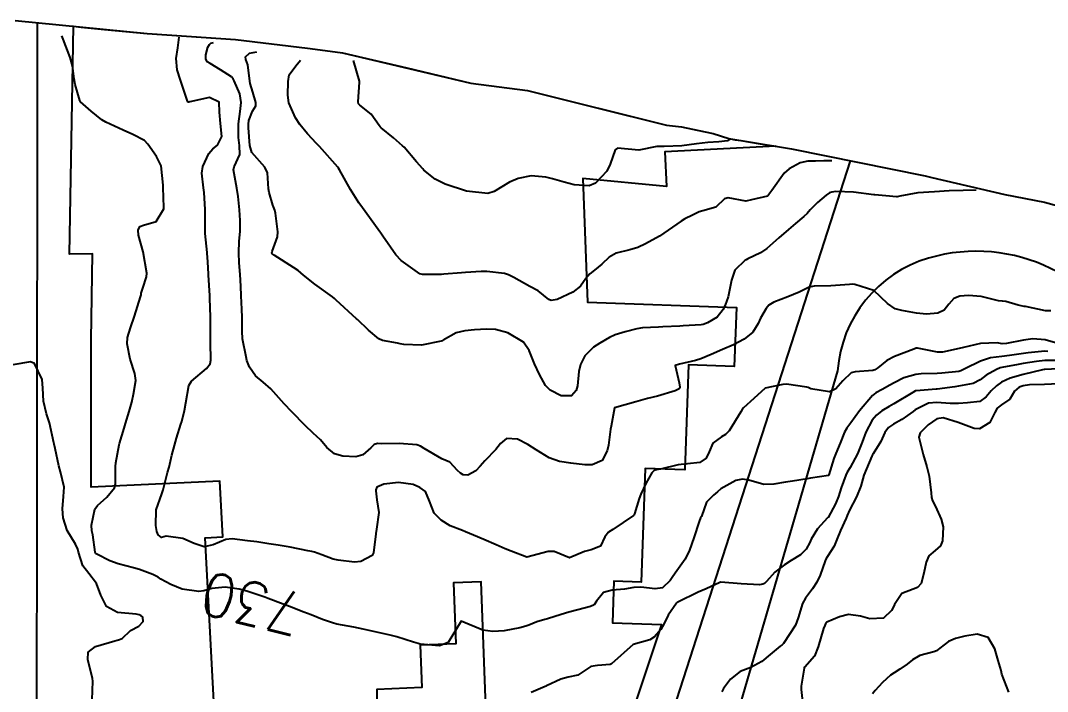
# Model space of a CAD drawing. Header units: metres. Extents: x 292545 to 299085, y 7450245 to 7463078.
# Drawn here: x 292652.1 to 292747.6, y 7463006.5 to 7463068.9 of the extents above; entities that cross this region are included whole.
import ezdxf
from ezdxf.enums import TextEntityAlignment as Align

# ---------------------------------------------------------------- set-up
doc = ezdxf.new("R2010")
doc.units = ezdxf.units.M
for name, color, linetype in [('Area', 45, 'Continuous'), ('Cotas', 45, 'Continuous'), ('Curvas de Nivel 1m', 11, 'Continuous'), ('Curvas de Nivel 5m', 15, 'Continuous'), ('Edificações', 30, 'Continuous'), ('Vias Primárias', 230, 'Continuous')]:
    doc.layers.add(name, color=color, linetype=linetype)
doc.styles.add('Style-STANDARD', font='STANDARD.shx')

msp = doc.modelspace()

# ---------------------------------------------------------------- linework, layer by layer
at = {"layer": 'Area'}
msp.add_polyline3d([(292651.602, 7463068.898, 729.779), (292663.877, 7463067.687, 734.15), (292672.114, 7463067.134, 736.071), (292678.815, 7463066.318, 737.422), (292682.067, 7463065.899, 735.313), (292693.995, 7463063.079, 735.453), (292699.279, 7463062.386, 735.334), (292712.188, 7463059.174, 734.543), (292713.583, 7463059.014, 734.493), (292716.557, 7463058.407, 734.436), (292717.996, 7463057.915, 734.185), (292723.839, 7463056.966, 736.543), (292736.256, 7463054.458, 732.865), (292736.879, 7463054.297, 732.755), (292743.667, 7463052.712, 739.344), (292747.383, 7463052.013, 732.745), (292749.858, 7463051.337, 740.675)], dxfattribs=at)
at = {"layer": 'Curvas de Nivel 1m', "flags": 128}
for points, elevation in [([(292749.061, 7463038.749), (292747.431, 7463039.215), (292746.294, 7463039.279), (292745.43, 7463039.165), (292743.845, 7463038.861), (292743.427, 7463038.843), (292742.972, 7463038.91), (292741.427, 7463038.865), (292739.834, 7463038.494), (292739.422, 7463038.384), (292737.885, 7463038.049), (292737.418, 7463038.04), (292735.549, 7463038.412), (292735.422, 7463038.412), (292735.224, 7463038.346), (292733.414, 7463037.644), (292732.714, 7463037.272), (292731.861, 7463036.585), (292731.589, 7463036.399), (292731.399, 7463036.354), (292729.766, 7463036.238), (292729.396, 7463036.119), (292728.608, 7463035.398), (292727.948, 7463034.631), (292727.37, 7463034.354), (292725.645, 7463034.657), (292725.374, 7463034.754), (292725.244, 7463034.793), (292723.379, 7463035.088), (292723.017, 7463035.055), (292721.373, 7463034.71), (292720.329, 7463033.754), (292719.354, 7463032.868), (292719.254, 7463032.731), (292719.119, 7463032.502), (292718.035, 7463030.749), (292717.699, 7463030.383), (292717.324, 7463030.19), (292716.506, 7463029.578), (292716.163, 7463028.771), (292715.893, 7463028.178), (292715.293, 7463027.779), (292714.163, 7463027.669), (292713.29, 7463027.558), (292711.646, 7463027.184), (292711.286, 7463027.119), (292711.067, 7463027.05), (292710.842, 7463026.834), (292710.265, 7463025.848), (292709.806, 7463024.845), (292709.669, 7463024.434), (292709.235, 7463023.003), (292709.187, 7463022.897), (292709.139, 7463022.851), (292707.22, 7463021.572), (292706.806, 7463021.295), (292706.458, 7463020.888), (292706.072, 7463020.019), (292705.195, 7463019.681), (292704.581, 7463019.517), (292703.183, 7463018.92), (292701.755, 7463019.498), (292701.199, 7463019.525), (292699.193, 7463018.97), (292697.755, 7463019.548), (292697.201, 7463019.768), (292696.341, 7463020.146), (292695.209, 7463020.632), (292694.235, 7463021.03), (292693.516, 7463021.337), (292693.217, 7463021.453), (292692.068, 7463021.904), (292691.226, 7463022.415), (292690.583, 7463023.077), (292690.136, 7463024.195), (292689.764, 7463025.085), (292689.267, 7463025.456), (292688.619, 7463025.747), (292687.271, 7463025.936), (292685.906, 7463025.768), (292685.266, 7463025.49), (292685.17, 7463025.235), (292685.16, 7463025.141), (292685.25, 7463024.308), (292685.434, 7463023.137), (292685.217, 7463021.583), (292685.168, 7463021.185), (292685.167, 7463021.14), (292684.945, 7463019.393), (292684.805, 7463019.144), (292683.753, 7463018.586), (292683.183, 7463018.522), (292681.663, 7463018.698), (292681.187, 7463018.808), (292680.123, 7463019.196), (292679.436, 7463019.447), (292679.196, 7463019.506), (292678.842, 7463019.568), (292677.2, 7463019.914), (292676.065, 7463020.11), (292675.203, 7463020.237), (292674.077, 7463020.398), (292673.205, 7463020.518), (292671.803, 7463020.698), (292671.206, 7463020.619), (292670.027, 7463020.144), (292669.199, 7463019.946), (292668.27, 7463020.271), (292667.207, 7463020.718), (292665.65, 7463020.924), (292665.207, 7463020.825), (292664.898, 7463021.063), (292664.796, 7463021.376), (292664.68, 7463021.919), (292664.731, 7463023.378), (292665.258, 7463024.889), (292665.379, 7463025.252), (292665.406, 7463025.369), (292665.789, 7463026.854), (292665.917, 7463027.364), (292666.182, 7463028.479), (292666.424, 7463029.359), (292666.624, 7463030.052), (292667.026, 7463031.353), (292667.099, 7463031.589), (292667.346, 7463032.612), (292667.482, 7463033.348), (292667.772, 7463034.949), (292668.006, 7463035.341), (292669.395, 7463036.519), (292669.747, 7463036.969), (292669.806, 7463037.316), (292669.789, 7463038.955), (292669.785, 7463039.316), (292669.779, 7463040.987), (292669.779, 7463041.317), (292669.709, 7463043.079), (292669.698, 7463043.318), (292669.597, 7463045.224), (292669.589, 7463045.319), (292669.514, 7463046.465), (292669.461, 7463047.26), (292669.456, 7463047.321), (292669.294, 7463049.077), (292669.28, 7463049.324), (292669.273, 7463049.598), (292669.273, 7463051.325), (292669.181, 7463052.918), (292669.138, 7463053.327), (292668.972, 7463054.695), (292669.059, 7463055.328), (292669.631, 7463056.525), (292669.996, 7463056.958), (292670.414, 7463057.312), (292670.837, 7463058.122), (292670.715, 7463059.309), (292670.623, 7463060.366), (292670.591, 7463061.311), (292669.697, 7463061.729), (292667.837, 7463061.348), (292667.747, 7463061.294), (292667.692, 7463061.291), (292667.658, 7463061.35), (292667.639, 7463061.405), (292666.988, 7463063.357), (292666.681, 7463064.314), (292666.569, 7463065.357), (292666.736, 7463066.367), (292666.863, 7463067.35)], 731), ([(292747.976, 7463041.884), (292747.465, 7463041.901), (292745.602, 7463042.288), (292745.471, 7463042.309), (292744.921, 7463042.428), (292743.781, 7463042.75), (292743.476, 7463042.784), (292743.092, 7463042.839), (292741.48, 7463043.216), (292740.316, 7463043.322), (292739.481, 7463043.263), (292738.934, 7463043.05), (292738.483, 7463042.51), (292738.024, 7463041.955), (292737.46, 7463041.673), (292736.404, 7463041.585), (292735.46, 7463041.69), (292734.11, 7463041.914), (292733.466, 7463042.094), (292732.759, 7463042.577), (292731.485, 7463043.798), (292729.74, 7463044.358), (292729.49, 7463044.364), (292729.232, 7463044.355), (292727.489, 7463044.218), (292725.94, 7463044.204), (292725.487, 7463044.085), (292724.533, 7463043.619), (292723.478, 7463043.203), (292722.184, 7463042.699), (292721.738, 7463042.438), (292721.464, 7463042.12), (292720.96, 7463041.205), (292720.739, 7463040.717), (292720.238, 7463039.919), (292719.428, 7463039.273), (292718.432, 7463038.745), (292717.418, 7463038.297), (292716.347, 7463037.837), (292715.41, 7463037.441), (292714.914, 7463037.279), (292713.404, 7463036.928), (292713.002, 7463036.806), (292713.379, 7463035.214), (292713.437, 7463034.799), (292713.428, 7463034.744), (292713.371, 7463034.638), (292713.007, 7463034.443), (292711.364, 7463033.949), (292710.444, 7463033.757), (292709.359, 7463033.435), (292707.353, 7463032.88), (292707.039, 7463031.18), (292706.995, 7463030.883), (292706.791, 7463029.405), (292706.682, 7463028.886), (292706.203, 7463027.981), (292705.29, 7463027.574), (292704.609, 7463027.587), (292703.291, 7463027.736), (292702.239, 7463027.882), (292701.296, 7463028.223), (292700.073, 7463028.962), (292699.31, 7463029.449), (292698.342, 7463029.955), (292697.319, 7463030.031), (292696.756, 7463029.554), (292696.324, 7463029.005), (292695.292, 7463027.93), (292694.859, 7463027.453), (292694.459, 7463027.028), (292693.715, 7463026.599), (292693.279, 7463026.644), (292693.022, 7463026.786), (292692.772, 7463027.048), (292692.038, 7463027.806), (292691.294, 7463028.145), (292689.66, 7463029.086), (292689.306, 7463029.322), (292688.98, 7463029.422), (292687.317, 7463029.546), (292685.722, 7463029.539), (292685.317, 7463029.544), (292684.995, 7463029.465), (292684.688, 7463029.146), (292683.939, 7463028.518), (292683.3, 7463028.303), (292682.097, 7463028.376), (292681.304, 7463028.591), (292680.605, 7463029.191), (292680.02, 7463029.9), (292679.326, 7463030.522), (292678.57, 7463031.218), (292677.345, 7463032.488), (292676.634, 7463033.237), (292675.374, 7463034.635), (292674.679, 7463035.261), (292673.972, 7463035.854), (292673.397, 7463036.662), (292673.165, 7463037.282), (292673.082, 7463037.609), (292672.751, 7463039.287), (292672.717, 7463040.004), (292672.71, 7463041.287), (292672.684, 7463042.065), (292672.635, 7463043.288), (292672.586, 7463044.19), (292672.527, 7463045.29), (292672.453, 7463046.351), (292672.404, 7463047.291), (292672.449, 7463048.376), (292672.532, 7463049.29), (292672.539, 7463050.309), (292672.465, 7463051.291), (292672.34, 7463052.538), (292672.239, 7463053.294), (292671.91, 7463054.997), (292671.984, 7463055.296), (292672.492, 7463056.43), (292672.481, 7463057.287), (292672.394, 7463058.032), (292672.388, 7463059.289), (292672.525, 7463060.443), (292672.635, 7463061.286), (292672.505, 7463062.092), (292671.984, 7463063.296), (292671.893, 7463063.475), (292671.716, 7463063.651), (292670.708, 7463064.325), (292669.729, 7463064.914), (292669.477, 7463065.07), (292669.333, 7463065.324), (292669.346, 7463065.717), (292669.542, 7463066.426), (292669.667, 7463066.68), (292669.814, 7463066.802), (292670.053, 7463066.86)], 732), ([(292741.023, 7463053.12), (292739.82, 7463053.081), (292738.502, 7463053.052), (292737.142, 7463052.98), (292735.596, 7463052.871), (292733.911, 7463052.565), (292733.664, 7463052.496), (292733.592, 7463052.49), (292732.619, 7463052.58), (292731.594, 7463052.683), (292731.488, 7463052.697), (292729.596, 7463052.942), (292727.95, 7463052.988), (292727.596, 7463052.939), (292727.376, 7463052.862), (292727.052, 7463052.645), (292726.257, 7463051.979), (292725.572, 7463051.279), (292725.277, 7463050.953), (292724.982, 7463050.666), (292724.21, 7463050.02), (292723.551, 7463049.477), (292722.66, 7463048.693), (292721.533, 7463047.688), (292720.953, 7463047.292), (292719.772, 7463046.728), (292719.607, 7463046.644), (292719.521, 7463046.596), (292718.573, 7463045.678), (292718.258, 7463044.749), (292717.936, 7463043.212), (292717.787, 7463042.755), (292717.697, 7463042.529), (292717.462, 7463042.026), (292716.902, 7463041.315), (292716.03, 7463040.774), (292715.602, 7463040.618), (292715.441, 7463040.592), (292713.756, 7463040.49), (292713.448, 7463040.47), (292711.876, 7463040.394), (292711.446, 7463040.377), (292709.978, 7463040.311), (292709.444, 7463040.232), (292708.361, 7463039.938), (292707.435, 7463039.655), (292706.89, 7463039.419), (292705.994, 7463038.891), (292705.419, 7463038.512), (292704.599, 7463037.72), (292704.19, 7463036.912), (292704.06, 7463036.247), (292703.916, 7463034.915), (292703.806, 7463034.478), (292703.364, 7463033.986), (292702.41, 7463033.981), (292701.369, 7463034.51), (292700.957, 7463034.954), (292700.384, 7463035.964), (292699.909, 7463036.965), (292699.415, 7463038.222), (292698.886, 7463038.975), (292697.436, 7463039.856), (292696.298, 7463040.149), (292695.44, 7463040.19), (292694.331, 7463040.139), (292693.438, 7463040.046), (292692.642, 7463039.841), (292691.424, 7463039.155), (292691.366, 7463039.119), (292691.223, 7463039.063), (292689.419, 7463038.694), (292687.754, 7463038.773), (292687.42, 7463038.833), (292687.181, 7463038.875), (292685.793, 7463039.126), (292685.425, 7463039.294), (292684.471, 7463040.111), (292683.452, 7463041.084), (292683.369, 7463041.161), (292681.47, 7463042.895), (292681.32, 7463043.031), (292681.127, 7463043.185), (292679.491, 7463044.385), (292678.422, 7463045.221), (292677.923, 7463045.64), (292677.51, 7463045.939), (292675.691, 7463047.078), (292675.522, 7463047.192), (292675.498, 7463047.226), (292675.493, 7463047.25), (292675.525, 7463047.414), (292676.008, 7463048.775), (292676.039, 7463049.245), (292675.829, 7463050.987), (292675.757, 7463051.248), (292675.578, 7463051.711), (292675.229, 7463052.895), (292675.185, 7463053.256), (292675.08, 7463054.73), (292674.821, 7463055.262), (292673.633, 7463056.629), (292673.439, 7463057.273), (292673.307, 7463058.923), (292673.306, 7463059.275), (292673.353, 7463059.59), (292673.681, 7463060.464), (292673.987, 7463060.968), (292673.998, 7463061.267), (292673.703, 7463062.232), (292673.476, 7463063.038), (292673.437, 7463063.274), (292673.243, 7463064.792), (292673.051, 7463065.28), (292673.028, 7463065.514), (292673.419, 7463065.857), (292674.073, 7463066)], 733), ([(292727.593, 7463055.84), (292726.835, 7463055.841), (292726.08, 7463055.833), (292725.343, 7463055.803), (292724.633, 7463055.659), (292723.617, 7463055.113), (292723.149, 7463054.687), (292721.998, 7463053.105), (292721.738, 7463052.708), (292721.676, 7463052.625), (292721.591, 7463052.575), (292720.103, 7463052.207), (292719.584, 7463052.109), (292717.933, 7463052.401), (292717.587, 7463052.327), (292716.803, 7463051.533), (292715.569, 7463051.189), (292715.255, 7463051.096), (292714.619, 7463050.789), (292713.912, 7463050.444), (292713.557, 7463050.23), (292711.543, 7463048.83), (292710.242, 7463048.137), (292709.532, 7463047.8), (292708.802, 7463047.586), (292707.527, 7463047.269), (292706.856, 7463046.88), (292706.173, 7463046.23), (292705.505, 7463045.695), (292705.058, 7463045.346), (292704.704, 7463044.908), (292704.199, 7463044.2), (292703.48, 7463043.62), (292702.042, 7463042.941), (292701.472, 7463042.868), (292701.265, 7463042.952), (292700.274, 7463043.751), (292699.485, 7463044.167), (292697.994, 7463044.985), (292697.497, 7463045.255), (292697.133, 7463045.361), (292695.501, 7463045.555), (292694.969, 7463045.557), (292693.499, 7463045.45), (292693.119, 7463045.424), (292691.496, 7463045.295), (292691.276, 7463045.283), (292689.496, 7463045.276), (292689.237, 7463045.353), (292687.515, 7463046.585), (292687.03, 7463047.115), (292685.823, 7463048.845), (292685.622, 7463049.129), (292685.545, 7463049.239), (292684.157, 7463051.151), (292683.909, 7463051.488), (292683.581, 7463051.946), (292682.788, 7463053.168), (292681.769, 7463055.021), (292681.677, 7463055.179), (292681.614, 7463055.266), (292679.921, 7463057.197), (292679.646, 7463057.474), (292678.788, 7463058.347), (292678.076, 7463059.224), (292677.672, 7463059.848), (292677.071, 7463061.236), (292676.978, 7463061.959), (292676.999, 7463063.237), (292677.101, 7463063.854), (292677.727, 7463064.675), (292678.143, 7463065.22)], 734), ([(292658.778, 7463005.701), (292658.837, 7463007.452), (292658.803, 7463007.705), (292658.353, 7463009.457), (292658.393, 7463010.144), (292659.085, 7463010.66), (292660.874, 7463011.206), (292661.091, 7463011.266), (292661.217, 7463011.294), (292661.568, 7463011.415), (292662.341, 7463012.171), (292663.11, 7463012.556), (292663.503, 7463013.009), (292663.489, 7463013.395), (292663.283, 7463013.556), (292663.125, 7463013.622), (292662.85, 7463013.678), (292661.127, 7463013.837), (292660.1, 7463014.403), (292659.557, 7463015.444), (292659.159, 7463016.549), (292658.462, 7463017.457), (292657.894, 7463018.173), (292657.5, 7463019.465), (292657.445, 7463019.716), (292657.2, 7463020.194), (292656.433, 7463021.478), (292656.07, 7463022.642), (292656.011, 7463023.482), (292656.11, 7463024.626), (292656.175, 7463025.481), (292655.827, 7463026.935), (292655.657, 7463027.486), (292655.307, 7463029.079), (292655.222, 7463029.491), (292655.196, 7463029.609), (292654.785, 7463031.495), (292654.528, 7463032.315), (292654.223, 7463033.501), (292654.187, 7463034.69), (292654.119, 7463035.503), (292653.398, 7463037.012), (292653.022, 7463037.139), (292651.396, 7463036.885)], 729), ([(292748.504, 7463037.291), (292747.406, 7463037.289), (292746.619, 7463037.198), (292745.401, 7463036.987), (292744.937, 7463036.898), (292743.405, 7463036.634), (292743.255, 7463036.6), (292742.894, 7463036.455), (292741.946, 7463035.913), (292741.388, 7463035.482), (292740.728, 7463035.134), (292739.379, 7463034.876), (292739.043, 7463034.838), (292737.374, 7463034.614), (292737.29, 7463034.605), (292736.186, 7463034.532), (292735.44, 7463034.471), (292735.372, 7463034.454), (292735.124, 7463034.298), (292733.36, 7463033.247), (292732.933, 7463032.998), (292732.237, 7463032.581), (292731.732, 7463032.202), (292731.34, 7463031.725), (292730.744, 7463030.599), (292730.394, 7463029.684), (292729.967, 7463028.61), (292729.29, 7463027.335), (292729.02, 7463026.888), (292728.892, 7463026.624), (292728.462, 7463025.431), (292728.198, 7463024.631), (292727.927, 7463023.952), (292727.233, 7463022.682), (292727.213, 7463022.661), (292727.193, 7463022.64), (292726.255, 7463021.617), (292725.674, 7463020.655), (292725.524, 7463020.341), (292725.199, 7463019.739), (292724.66, 7463019.199), (292723.805, 7463018.681), (292723.179, 7463018.281), (292722.294, 7463017.577), (292721.499, 7463016.707), (292721.322, 7463016.547), (292721.16, 7463016.463), (292720.846, 7463016.401), (292719.161, 7463016.499), (292717.254, 7463016.667), (292717.162, 7463016.643), (292715.895, 7463016.033), (292715.152, 7463015.732), (292713.263, 7463014.808), (292713.195, 7463014.757), (292713.141, 7463014.694), (292712.351, 7463013.591), (292711.999, 7463012.821), (292711.68, 7463012.251), (292711.1, 7463011.58), (292710.644, 7463011.288), (292709.093, 7463010.85), (292707.075, 7463009.055), (292706.957, 7463008.998), (292705.795, 7463008.893), (292705.16, 7463008.811), (292705.071, 7463008.762), (292703.957, 7463008.019), (292703.056, 7463007.817), (292702.367, 7463007.623), (292701.044, 7463007.01), (292701.003, 7463006.991), (292700.911, 7463006.951), (292699.615, 7463006.386)], 729), ([(292749.23, 7463036.547), (292747.394, 7463036.443), (292747.357, 7463036.437), (292747.19, 7463036.403), (292745.389, 7463035.99), (292744.192, 7463035.641), (292743.385, 7463035.259), (292742.901, 7463034.934), (292742.399, 7463034.46), (292741.935, 7463033.897), (292741.363, 7463033.451), (292740.202, 7463033.328), (292739.361, 7463033.279), (292738.605, 7463033.263), (292737.361, 7463033.377), (292736.592, 7463033.297), (292735.354, 7463032.681), (292735.159, 7463032.543), (292734.111, 7463031.789), (292733.335, 7463031.37), (292732.854, 7463031.05), (292732.523, 7463030.578), (292732.143, 7463029.753), (292731.435, 7463028.589), (292731.38, 7463028.512), (292731.301, 7463028.387), (292730.571, 7463026.601), (292730.278, 7463025.595), (292729.887, 7463024.61), (292729.24, 7463023.37), (292729.008, 7463022.849), (292728.913, 7463022.623), (292728.39, 7463021.459), (292728.059, 7463020.632), (292727.817, 7463020.02), (292727.189, 7463019.045), (292727.027, 7463018.8), (292726.96, 7463018.642), (292726.509, 7463017.307), (292726.176, 7463016.65), (292725.78, 7463016.03), (292725.148, 7463015.156), (292724.862, 7463014.664), (292724.465, 7463013.328), (292724.205, 7463012.674), (292723.096, 7463010.964), (292722.963, 7463010.823), (292722.772, 7463010.693), (292721.838, 7463009.946), (292721.071, 7463009.276), (292720.043, 7463008.725), (292719.067, 7463008.339), (292718.153, 7463007.652), (292717.51, 7463006.755), (292717.346, 7463006.451)], 728), ([(292748.675, 7463035.092), (292747.38, 7463035.059), (292745.975, 7463035.017), (292745.378, 7463034.928), (292745.009, 7463034.803), (292744.587, 7463034.438), (292744.135, 7463033.673), (292743.36, 7463033.167), (292742.969, 7463032.841), (292742.759, 7463032.456), (292742.277, 7463031.523), (292741.33, 7463030.923), (292740.843, 7463030.964), (292739.338, 7463031.503), (292737.929, 7463031.93), (292737.343, 7463031.861), (292736.561, 7463031.302), (292735.812, 7463030.535), (292735.693, 7463030.162), (292736.075, 7463028.532), (292736.436, 7463027.384), (292736.657, 7463026.526), (292736.826, 7463024.958), (292736.854, 7463024.526), (292736.955, 7463024.229), (292737.245, 7463023.712), (292737.766, 7463022.515), (292737.947, 7463021.792), (292737.878, 7463020.513), (292737.683, 7463020.038), (292737.199, 7463019.616), (292736.626, 7463019.094), (292736.366, 7463018.532), (292736.144, 7463017.506), (292735.904, 7463016.539), (292735.549, 7463016.153), (292735.155, 7463016.021), (292734.104, 7463015.605), (292733.423, 7463014.567), (292733.33, 7463014.378), (292733.135, 7463014.037), (292732.379, 7463013.322), (292731.123, 7463013.244), (292730.238, 7463013.492), (292729.129, 7463013.663), (292728.307, 7463013.446), (292727.118, 7463012.953), (292726.985, 7463012.771), (292726.932, 7463012.642), (292726.825, 7463012.359), (292726.303, 7463010.652), (292725.972, 7463009.764), (292725.064, 7463008.757), (292725.023, 7463008.711), (292725.005, 7463008.671), (292724.73, 7463006.989), (292724.735, 7463006.673), (292724.937, 7463004.757)], 727), ([(292744.06, 7463006.44), (292743.401, 7463008.105), (292743.335, 7463008.447), (292743.077, 7463009.374), (292742.749, 7463010.455), (292742.138, 7463011.499), (292741.106, 7463011.817), (292739.973, 7463011.622), (292739.102, 7463011.41), (292738.453, 7463011.153), (292737.629, 7463010.515), (292737.326, 7463010.281), (292737.088, 7463010.194), (292735.784, 7463009.838), (292735.076, 7463009.42), (292734.592, 7463009.033), (292733.909, 7463008.562), (292733.387, 7463008.239), (292733.057, 7463008.006), (292732.299, 7463007.329), (292731.624, 7463006.584), (292731.359, 7463006.268)], 726)]:
    msp.add_lwpolyline(points, dxfattribs=dict(at, elevation=elevation))
at = {"layer": 'Curvas de Nivel 5m', "flags": 128}
for points, elevation in [([(292747.693, 7463038.123), (292747.419, 7463038.134), (292745.845, 7463037.995), (292745.415, 7463037.935), (292744.123, 7463037.733), (292743.415, 7463037.654), (292742.35, 7463037.524), (292741.41, 7463037.218), (292739.956, 7463036.492), (292739.587, 7463036.311), (292739.399, 7463036.266), (292737.814, 7463036.099), (292737.396, 7463036.067), (292735.896, 7463036.035), (292735.395, 7463035.988), (292734.28, 7463035.666), (292733.383, 7463035.212), (292732.979, 7463034.974), (292732.274, 7463034.581), (292731.692, 7463034.264), (292731.367, 7463034.012), (292730.145, 7463032.608), (292729.342, 7463031.485), (292728.978, 7463030.982), (292728.775, 7463030.626), (292728.372, 7463029.574), (292727.966, 7463028.633), (292727.765, 7463028.169), (292727.311, 7463026.64), (292727.306, 7463026.616), (292727.282, 7463026.572), (292725.602, 7463026.333), (292725.277, 7463026.269), (292723.913, 7463026.04), (292723.272, 7463025.953), (292722.203, 7463025.766), (292721.268, 7463025.74), (292719.858, 7463026.14), (292719.276, 7463026.244), (292718.65, 7463026.113), (292717.269, 7463025.34), (292716.957, 7463025.072), (292716.56, 7463024.767), (292715.918, 7463024.108), (292715.444, 7463022.778), (292715.374, 7463022.636), (292715.228, 7463022.309), (292714.752, 7463020.787), (292714.355, 7463019.633), (292713.944, 7463018.799), (292713.172, 7463017.713), (292712.781, 7463017.2), (292712.534, 7463016.816), (292711.835, 7463016.145), (292711.155, 7463016.024), (292709.805, 7463016.195), (292709.156, 7463016.177), (292708.297, 7463016.006), (292707.153, 7463015.926), (292706.335, 7463015.704), (292705.689, 7463014.895), (292705.47, 7463014.564), (292705.135, 7463014.39), (292703.953, 7463014.09), (292703.127, 7463013.859), (292702.412, 7463013.648), (292701.118, 7463013.261), (292700.877, 7463013.192), (292700.133, 7463012.96), (292699.402, 7463012.675), (292699.109, 7463012.577), (292698.555, 7463012.426), (292697.104, 7463012.139), (292696.038, 7463012.076), (292695.105, 7463012.188), (292693.113, 7463013.04), (292691.877, 7463011.058), (292691.089, 7463010.726), (292689.29, 7463010.889), (292689.091, 7463010.945), (292688.671, 7463011.094), (292687.1, 7463011.563), (292686.503, 7463011.718), (292685.107, 7463012.046), (292683.978, 7463012.283), (292683.112, 7463012.459), (292681.535, 7463012.766), (292681.118, 7463012.871), (292680.198, 7463013.199), (292679.127, 7463013.621), (292678.472, 7463013.874), (292677.135, 7463014.389), (292676.521, 7463014.623), (292675.142, 7463015.144), (292674.819, 7463015.263), (292673.148, 7463015.812), (292672.427, 7463016.01), (292671.152, 7463016.197), (292669.891, 7463016.06), (292669.148, 7463015.865), (292668.68, 7463015.802), (292667.149, 7463015.999), (292666.074, 7463016.44), (292665.159, 7463016.934), (292664.897, 7463017.11), (292664.424, 7463017.381), (292663.169, 7463017.823), (292662.599, 7463017.978), (292661.182, 7463018.351), (292660.398, 7463018.644), (292659.191, 7463019.251), (292659.089, 7463019.338), (292659.051, 7463019.442), (292658.815, 7463021.052), (292658.737, 7463021.447), (292658.714, 7463021.954), (292659.025, 7463023.443), (292659.246, 7463023.798), (292660.125, 7463024.56), (292660.836, 7463025.424), (292660.928, 7463025.761), (292660.944, 7463027.423), (292660.966, 7463027.745), (292661.279, 7463029.42), (292661.286, 7463029.447), (292661.314, 7463029.549), (292661.753, 7463030.992), (292661.879, 7463031.415), (292662.223, 7463032.532), (292662.454, 7463033.409), (292662.623, 7463034.148), (292662.818, 7463035.406), (292662.733, 7463036.063), (292662.305, 7463037.411), (292662.019, 7463038.819), (292662.059, 7463039.414), (292662.341, 7463040.306), (292662.695, 7463041.401), (292663.27, 7463043.192), (292663.309, 7463043.392), (292663.33, 7463043.537), (292663.482, 7463043.998), (292663.821, 7463045.064), (292663.849, 7463045.387), (292663.523, 7463047.39), (292663.081, 7463048.94), (292663.036, 7463049.398), (292663.204, 7463049.739), (292663.55, 7463049.862), (292664.72, 7463050.214), (292665.432, 7463051.371), (292665.445, 7463051.501), (292665.375, 7463053.372), (292665.369, 7463053.6), (292665.183, 7463055.374), (292664.751, 7463056.26), (292663.958, 7463057.387), (292663.646, 7463057.726), (292662.548, 7463058.303), (292661.656, 7463058.691), (292660.033, 7463059.436), (292659.666, 7463059.662), (292658.661, 7463060.467), (292657.691, 7463061.343), (292657.617, 7463061.461), (292657.174, 7463062.935), (292657.091, 7463063.469), (292656.933, 7463064.68), (292656.722, 7463065.475), (292656.067, 7463067.177), (292655.953, 7463067.49)], 730), ([(292718.103, 7463057.85), (292717.875, 7463057.695), (292717.082, 7463057.614), (292716.062, 7463057.561), (292715, 7463057.429), (292713.639, 7463057.231), (292711.998, 7463057.176), (292711.647, 7463057.196), (292711.294, 7463057.186), (292709.643, 7463056.85), (292707.645, 7463057.034), (292707.412, 7463056.873), (292706.975, 7463055.528), (292706.647, 7463054.884), (292705.602, 7463053.759), (292704.993, 7463053.512), (292703.6, 7463053.625), (292702.667, 7463053.865), (292701.605, 7463054.178), (292700.988, 7463054.33), (292699.608, 7463054.465), (292698.386, 7463054.202), (292697.602, 7463053.859), (292696.166, 7463053.011), (292695.591, 7463052.818), (292693.593, 7463053.04), (292691.599, 7463053.669), (292690.669, 7463054.139), (292689.612, 7463054.994), (292689.521, 7463055.091), (292688.956, 7463055.763), (292687.793, 7463057.108), (292687.644, 7463057.258), (292686.794, 7463057.976), (292685.661, 7463058.933), (292685.555, 7463059.025), (292685.458, 7463059.133), (292684.716, 7463060.187), (292683.681, 7463061.014), (292683.536, 7463061.161), (292683.507, 7463061.34), (292683.639, 7463063.161), (292683.626, 7463063.248), (292683.083, 7463065.17)], 735)]:
    msp.add_lwpolyline(points, dxfattribs=dict(at, elevation=elevation))
at = {"layer": 'Edificações', "elevation": 735.95}
for points in [[(292670.142, 7463004.378), (292669.285, 7463020.794), (292670.926, 7463020.88), (292670.657, 7463026.049), (292658.657, 7463025.505), (292658.684, 7463039.193), (292658.81, 7463047.184), (292656.643, 7463047.163), (292657.015, 7463068.364), (292657.74, 7463068.293), (292659.919, 7463068.078), (292663.877, 7463067.687), (292667.996, 7463067.411), (292672.114, 7463067.134), (292675.465, 7463066.726), (292678.815, 7463066.318), (292680.441, 7463066.109), (292682.067, 7463065.899), (292688.031, 7463064.489), (292693.995, 7463063.079), (292696.637, 7463062.733), (292699.279, 7463062.386), (292705.734, 7463060.78), (292712.188, 7463059.174), (292713.583, 7463059.014), (292715.07, 7463058.711), (292716.557, 7463058.407), (292717.996, 7463057.915), (292718.594, 7463057.818), (292719.111, 7463057.734), (292720.917, 7463057.441), (292721.771, 7463057.302), (292722.368, 7463057.205), (292712.045, 7463056.677), (292712.209, 7463053.453), (292704.428, 7463054.2), (292704.867, 7463042.694), (292718.704, 7463042.203), (292718.509, 7463036.717), (292714.242, 7463036.868), (292713.896, 7463027.105), (292710.219, 7463027.236), (292709.844, 7463016.661), (292707.306, 7463016.751), (292707.168, 7463012.875), (292711.722, 7463012.713), (292708.509, 7463003.061)], [(292695.5, 7463002.576), (292694.974, 7463016.699), (292692.399, 7463016.603), (292692.61, 7463010.932), (292689.292, 7463010.809), (292689.439, 7463006.847), (292685.257, 7463006.691), (292685.573, 7462988.256)]]:
    msp.add_lwpolyline(points, dxfattribs=at)
at = {"layer": 'Vias Primárias', "elevation": 730.504}
msp.add_lwpolyline([(292653.639, 7463068.697), (292653.607, 7463020.754), (292653.567, 7462992.968), (292653.398, 7462985.173, 0.503439), (292661.343, 7462979.01), (292703.2, 7462989.405, 0.300542), (292710.433, 7462997.271), (292729.32, 7463055.859)], format="xyb", dxfattribs=at)
at = {"layer": 'Vias Primárias'}
msp.add_lwpolyline([(292692.157, 7462899.686, -0.050718), (292799.626, 7462873.912, 0.319434), (292814.315, 7462875.905, 0.305243), (292815.122, 7462886.823, 0.060769), (292813.256, 7462890.44), (292804.463, 7462913.785), (292778.756, 7462979.479), (292780.398, 7462980.122), (292777.819, 7462986.712), (292771.663, 7463001.987), (292770.593, 7463001.556), (292762.054, 7463021.794), (292755.721, 7463037.517, 0.385725), (292736.586, 7463046.799, 0.313137), (292728.128, 7463036.323), (292703.247, 7462951.208), (292688.915, 7462905.818, 0.506864)], format="xyb", close=True, dxfattribs=at)

# ---------------------------------------------------------------- texts
at = {"layer": 'Cotas', "style": 'Style-STANDARD'}
msp.add_text('730', height=4, rotation=166.52188, dxfattribs=at).set_placement((292673.598, 7463014.672, 730), align=Align.MIDDLE_CENTER)

doc.saveas('drawing.dxf')
